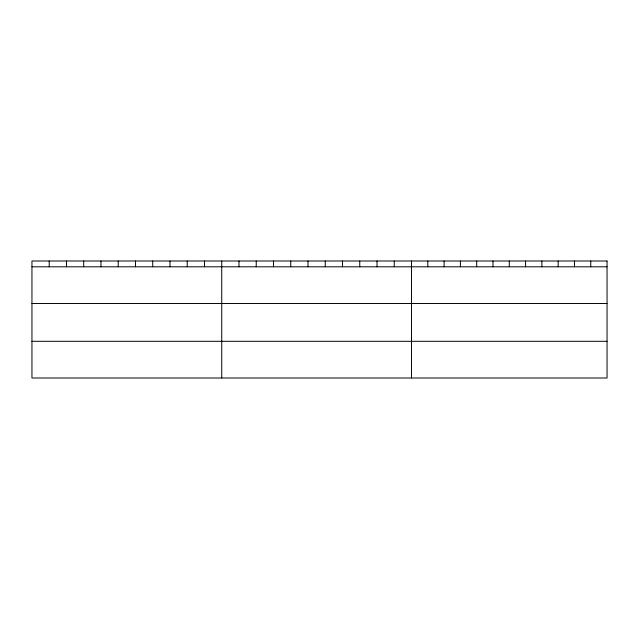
<?xml version="1.0" encoding="UTF-8"?>
<svg xmlns="http://www.w3.org/2000/svg" width="639" height="639" viewBox="0 0 639 639"><rect width="100%" height="100%" fill="white"/><g stroke="black" fill="none" stroke-linecap="round" stroke-linejoin="round"><path stroke-width="0.96" d="M31.95 266.806L607.05 266.806M31.95 303.501L607.05 303.501M31.95 341.306L607.05 341.306M590.755 261L590.755 266.806M574.461 261L574.461 266.806M558.166 261L558.166 266.806M541.872 261L541.872 266.806M525.577 261L525.577 266.806M509.283 261L509.283 266.806M492.988 261L492.988 266.806M476.694 261L476.694 266.806M460.399 261L460.399 266.806M444.105 261L444.105 266.806M427.81 261L427.81 266.806M411.516 261L411.516 378M394.263 261L394.263 266.806M377.01 261L377.01 266.806M359.757 261L359.757 266.806M342.504 261L342.504 266.806M325.251 261L325.251 266.806M307.998 261L307.998 266.806M290.745 261L290.745 266.806M273.492 261L273.492 266.806M256.239 261L256.239 266.806M238.986 261L238.986 266.806M221.733 261L221.733 378M204.48 261L204.48 266.806M187.227 261L187.227 266.806M169.974 261L169.974 266.806M152.721 261L152.721 266.806M135.468 261L135.468 266.806M118.215 261L118.215 266.806M100.962 261L100.962 266.806M83.709 261L83.709 266.806M66.456 261L66.456 266.806M49.203 261L49.203 266.806M607.05 261L31.95 261L31.95 378L607.05 378L607.05 261"/></g></svg>
